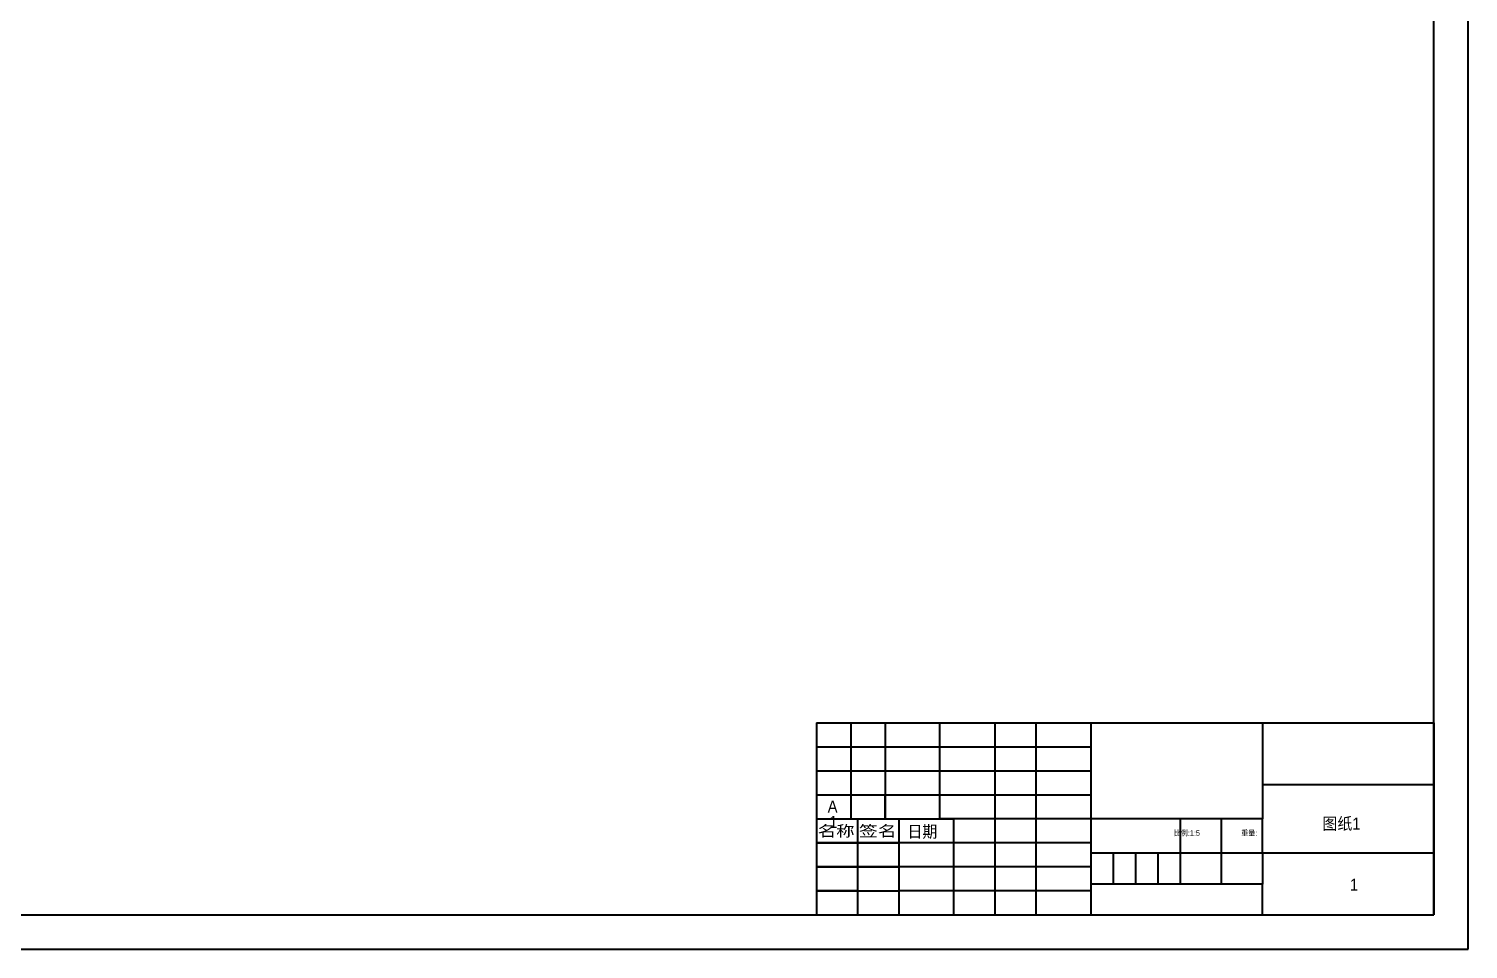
# Model space of a CAD drawing. Header units: millimetres. Extents: x 0 to 841, y 0 to 594.
# Drawn here: x 421.5 to 841.1, y 0.2 to 268.5 of the extents above; entities that cross this region are included whole.
import ezdxf

# ---------------------------------------------------------------- set-up
doc = ezdxf.new("R2010")
doc.units = ezdxf.units.MM
doc.linetypes.add('SLD-实线', pattern=[0])
doc.styles.add('SLDTEXTSTYLE0', font='GOTHIC.TTF', dxfattribs={"width": 0.913, "bigfont": 'bigfont'})
doc.styles.add('SLDTEXTSTYLE1', font='GOTHIC.TTF', dxfattribs={"width": 0.913})
doc.styles.add('SLDTEXTSTYLE2', font='GOTHIC.TTF', dxfattribs={"width": 1.269844, "bigfont": 'bigfont'})
doc.styles.add('SLDTEXTSTYLE3', font='GOTHIC.TTF', dxfattribs={"width": 1.240461, "bigfont": 'bigfont'})

# ---------------------------------------------------------------- blocks, each defined once
blk = doc.blocks.new('SW_NOTE_0')
at = {"color": 0, "linetype": 'Continuous', "lineweight": 0, "char_height": 3.5, "attachment_point": 1, "style": 'SLDTEXTSTYLE1'}
for s, insert in [('A', (0, 4.47)), ('1', (0.43, -0.05))]:
    blk.add_mtext(s, dxfattribs=dict(at, insert=insert))

msp = doc.modelspace()

# ---------------------------------------------------------------- linework, layer by layer
at = {"color": 7, "linetype": 'SLD-实线', "lineweight": 40}
for p, q in [((841.08, 0.21), (841.08, 594.21)), ((831.08, 10.21), (831.08, 584.21)), ((651.08, 66.21), (831.08, 66.21)), ((651.08, 66.21), (651.08, 10.21)), ((661.08, 66.21), (661.08, 38.21)), ((671.08, 66.21), (671.08, 38.21)), ((687.08, 38.21), (687.08, 66.21)), ((703.08, 66.21), (703.08, 10.21)), ((715.08, 66.21), (715.08, 10.21)), ((731.08, 66.21), (731.08, 10.21)), ((781.08, 66.21), (781.08, 38.21)), ((831.08, 66.21), (831.08, 10.21)), ((651.08, 59.21), (731.08, 59.21)), ((651.08, 59.21), (661.08, 59.21)), ((651.08, 52.21), (731.08, 52.21)), ((651.08, 52.21), (661.08, 52.21)), ((781.08, 48.21), (831.08, 48.21)), ((651.08, 45.21), (731.08, 45.21)), ((651.08, 45.21), (661.08, 45.21)), ((661.08, 45.21), (661.08, 38.21)), ((671.08, 38.21), (671.08, 45.21)), ((651.08, 38.21), (661.08, 38.21)), ((651.08, 38.21), (663.08, 38.21)), ((661.08, 38.21), (671.08, 38.21)), ((663.08, 38.21), (663.08, 31.21)), ((663.08, 38.21), (675.08, 38.21)), ((663.08, 38.21), (663.08, 31.21)), ((671.08, 38.21), (687.08, 38.21)), ((675.08, 38.21), (675.08, 31.21)), ((675.08, 38.21), (691.08, 38.21)), ((703.08, 38.21), (687.08, 38.21)), ((691.08, 38.21), (691.08, 31.21)), ((715.08, 38.21), (703.08, 38.21)), ((731.08, 38.21), (715.08, 38.21)), ((781.08, 38.21), (731.08, 38.21)), ((757.08, 38.21), (757.08, 28.21)), ((769.08, 38.21), (769.08, 19.21)), ((781.08, 28.21), (781.08, 38.21)), ((651.08, 31.21), (663.08, 31.21)), ((663.08, 31.21), (651.08, 31.21)), ((663.08, 31.21), (663.08, 24.21)), ((663.08, 31.21), (675.08, 31.21)), ((675.08, 31.21), (663.08, 31.21)), ((663.08, 31.21), (663.08, 24.21)), ((675.08, 31.21), (675.08, 24.21)), ((691.08, 31.21), (675.08, 31.21)), ((691.08, 31.21), (691.08, 24.21)), ((703.08, 31.21), (691.08, 31.21)), ((715.08, 31.21), (703.08, 31.21)), ((731.08, 31.21), (715.08, 31.21)), ((831.08, 28.21), (731.08, 28.21)), ((737.58, 28.21), (737.58, 19.21)), ((744.08, 28.21), (744.08, 19.21)), ((750.58, 28.21), (750.58, 19.21)), ((757.08, 28.21), (757.08, 19.21)), ((781.08, 28.21), (781.08, 19.21)), ((663.08, 24.21), (651.08, 24.21)), ((651.08, 24.21), (663.08, 24.21)), ((663.08, 24.21), (663.08, 17.21)), ((675.08, 24.21), (663.08, 24.21)), ((663.08, 24.21), (675.08, 24.21)), ((663.08, 24.21), (663.08, 17.21)), ((675.08, 24.21), (675.08, 17.21)), ((691.08, 24.21), (675.08, 24.21)), ((691.08, 24.21), (691.08, 17.21)), ((703.08, 24.21), (691.08, 24.21)), ((715.08, 24.21), (703.08, 24.21)), ((731.08, 24.21), (715.08, 24.21)), ((651.08, 17.21), (663.08, 17.21)), ((663.08, 17.21), (651.08, 17.21)), ((663.08, 17.21), (663.08, 10.21)), ((663.08, 17.21), (675.08, 17.21)), ((663.08, 17.21), (675.08, 17.21)), ((663.08, 17.21), (663.08, 10.21)), ((675.08, 17.21), (675.08, 10.21)), ((691.08, 17.21), (675.08, 17.21)), ((691.08, 17.21), (691.08, 10.21)), ((703.08, 17.21), (691.08, 17.21)), ((715.08, 17.21), (703.08, 17.21)), ((731.08, 17.21), (715.08, 17.21)), ((737.58, 19.21), (731.08, 19.21)), ((744.08, 19.21), (737.58, 19.21)), ((750.58, 19.21), (744.08, 19.21)), ((757.08, 19.21), (750.58, 19.21)), ((769.08, 19.21), (757.08, 19.21)), ((781.08, 19.21), (757.08, 19.21)), ((781.08, 10.21), (781.08, 19.21)), ((25.08, 10.21), (831.08, 10.21)), ((651.08, 10.21), (831.08, 10.21)), ((0.08, 0.21), (841.08, 0.21))]:
    msp.add_line(p, q, dxfattribs=at)

# ---------------------------------------------------------------- block references
at = {"color": 7, "linetype": 'Continuous', "lineweight": 0}
msp.add_blockref('SW_NOTE_0', (654.37, 39.09), dxfattribs=at)

# ---------------------------------------------------------------- texts
at = {"color": 7, "linetype": 'Continuous', "lineweight": 0, "attachment_point": 1}
for s, insert, char_height, style in [('图纸1', (798.59, 38.59), 3.5, 'SLDTEXTSTYLE0'), ('名称', (651.45, 36.26), 3.175, 'SLDTEXTSTYLE3'), ('签名', (663.47, 36.26), 3.175, 'SLDTEXTSTYLE2'), ('日期', (677.6, 36.26), 3.5, 'SLDTEXTSTYLE0'), ('比例:1:5', (755.29, 34.88), 1.587, 'SLDTEXTSTYLE0'), ('重量: ', (774.93, 34.88), 1.587, 'SLDTEXTSTYLE0'), ('1', (806.63, 20.79), 3.5, 'SLDTEXTSTYLE1')]:
    msp.add_mtext(s, dxfattribs=dict(at, insert=insert, char_height=char_height, style=style))

doc.saveas('drawing.dxf')
